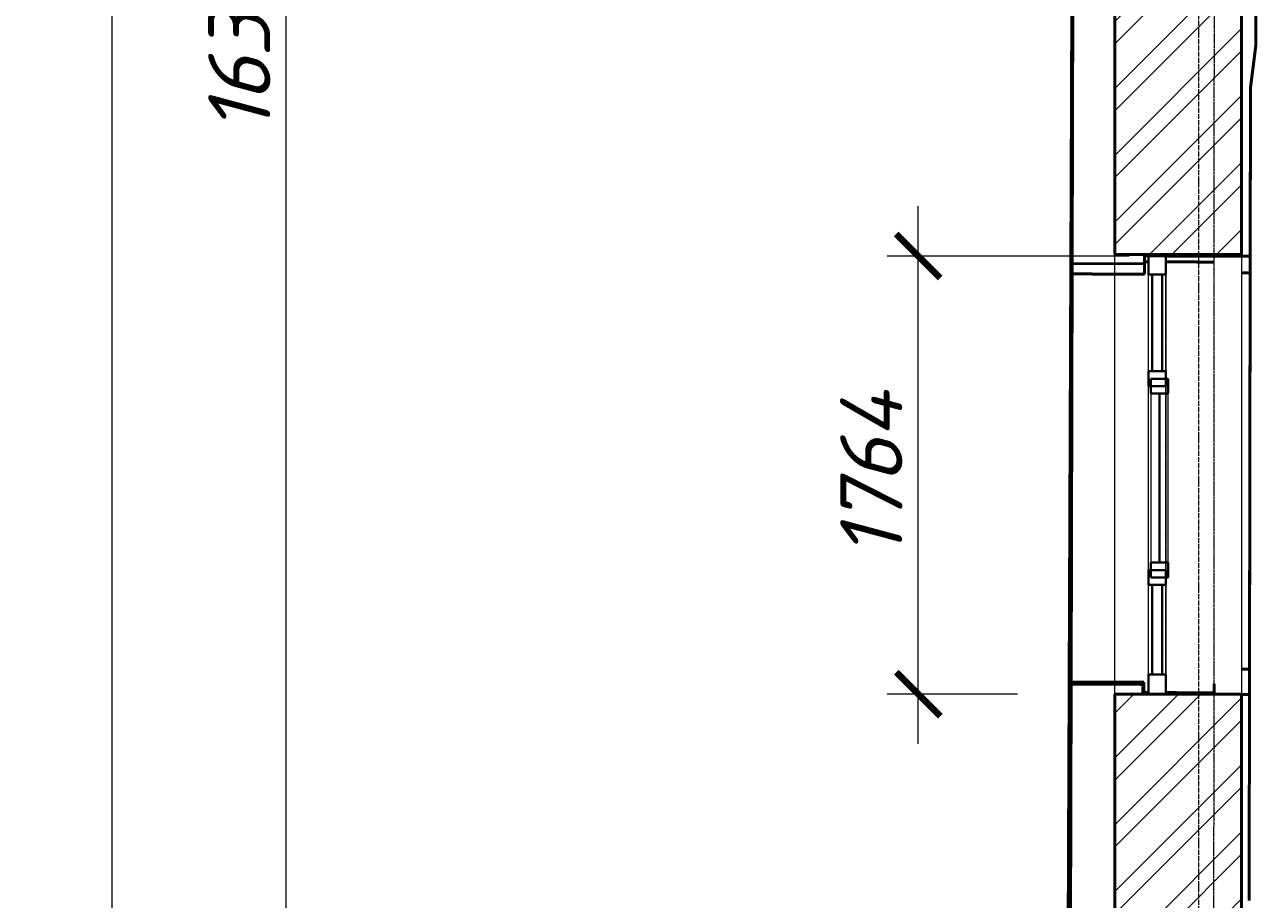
# Model space of a CAD drawing. Header units: millimetres. Extents: x 749182 to 2267578, y 70462 to 311449.
# Drawn here: x 1947553 to 1952511, y 100827 to 104348 of the extents above; entities that cross this region are included whole.
import ezdxf

# ---------------------------------------------------------------- set-up
doc = ezdxf.new("R2010")
doc.units = ezdxf.units.MM
for name, pattern in [('ADSK_Линия сетки', [25, 20, -2.5, 0, -2.5]), ('ADSK_Сверху', [4.5, 3, -1.5]), ('осеваяX2', [4, 2.5, -0.5, 0.5, -0.5])]:
    doc.linetypes.add(name, pattern=pattern)
doc.layers.get('Defpoints').update_dxf_attribs({"color": 255})
for name, color, linetype, lineweight in [('_ Окна', 7, 'Continuous', 30), ('Витраж', 7, 'Continuous', 9), ('Окна', 7, 'Continuous', 18), ('Оси', 165, 'осеваяX2', 13), ('Панели витража', 7, 'Continuous', 9), ('Перекрытие', 7, 'Continuous', 18), ('размеры', 7, 'Continuous', 9), ('Стены', 184, 'Continuous', 40), ('Стены наружные', 7, 'Continuous', 18), ('Стены разрез', 7, 'Continuous', 35)]:
    doc.layers.add(name, color=color, linetype=linetype, lineweight=lineweight)
doc.styles.add('М2', font='isocpeui.ttf')
doc.dimstyles.new('SPDS 1_100', dxfattribs={"dimscale": 100, "dimtxt": 2.5, "dimasz": 1.77, "dimexe": 1.25, "dimexo": 0.625, "dimtad": 1, "dimdec": 0, "dimrnd": 0.001, "dimzin": 9, "dimtxsty": 'М2', "dimblk": 'ARCHTICK', "dimcen": 2.5, "dimdle": 2, "dimclrt": 256, "dimadec": 0, "dimazin": 2, "dimtfac": 0.75, "dimtdec": 0, "dimtmove": 1, "dimatfit": 3, "dimfxl": 0, "dimtolj": 1, "dimlwd": 9, "dimlwe": 9, "dimarcsym": 0})

# ---------------------------------------------------------------- blocks, each defined once
blk = doc.blocks.new('Существующие стены 2 этаж - Существующие стены 2 этаж-699583-01 План 1-го этажа маркировочный')
at = {"layer": 'Стены', "color": 254, "linetype": 'ADSK_Сверху', "true_color": 0xe8c5d7}
for p, q in [((-6452.6, 28603), (-6445.3, 36348.5)), ((-6451.2, 30127.2), (-6452.6, 28603)), ((-6470.7, 24056.5), (-6452.6, 28603)), ((-6452.6, 28603), (-6456.1, 27728.2)), ((-6159.6, 27727), (-6159.4, 27776.9)), ((-6159.4, 27776.9), (-6159.6, 27727)), ((-6159.4, 27776.9), (-6143.8, 27776.8)), ((-6143.8, 27776.8), (-6159.4, 27776.9)), ((-6073.8, 27776.6), (-6019.4, 27776.4)), ((-6019.4, 27776.4), (-6073.8, 27776.6)), ((-6019.4, 27776.4), (-5878.7, 27775.9)), ((-5878.7, 27775.9), (-6019.4, 27776.4)), ((-6456.1, 27728.2), (-6462.6, 26077.3)), ((-6456.1, 27728.2), (-6462.6, 26077.3)), ((-6462.6, 26077.3), (-6456.1, 27728.2)), ((-6456.1, 27728.2), (-6159.6, 27727)), ((-6159.6, 27727), (-6456.1, 27728.2)), ((-6462.6, 26077.3), (-6470.7, 24056.5)), ((-6165.4, 26076.2), (-6462.6, 26077.3)), ((-6462.6, 26077.3), (-6165.4, 26076.2)), ((-5879.6, 26042.2), (-5879.4, 26078.1)), ((-5879.4, 26078.1), (-5879.6, 26042.2)), ((-6165.6, 26043.2), (-6165.4, 26076.2)), ((-6165.4, 26076.2), (-6165.6, 26043.2)), ((-6143.8, 26043.1), (-6165.6, 26043.2)), ((-6165.6, 26043.2), (-6143.8, 26043.1)), ((-6025.6, 26042.7), (-6073.8, 26042.9)), ((-6073.8, 26042.9), (-6025.6, 26042.7)), ((-5879.6, 26042.2), (-6025.6, 26042.7)), ((-6025.6, 26042.7), (-5879.6, 26042.2))]:
    blk.add_line(p, q, dxfattribs=at)
blk = doc.blocks.new('Прямоугольный импост - 70х20_60мм-1426885-01 План 1-го этажа маркировочный')
at = {"layer": 'Витраж', "color": 253, "linetype": 'ADSK_Сверху', "true_color": 0xaaaaaa}
for p, q in [((-6073.8, 27806.3), (-6143.8, 27806.3)), ((-6143.8, 27726.3), (-6143.8, 27806.3)), ((-6073.8, 27726.3), (-6073.8, 27806.3)), ((-6143.8, 27306.3), (-6143.8, 27336.3)), ((-6073.8, 27306.3), (-6073.8, 27336.3))]:
    blk.add_line(p, q, dxfattribs=at)
blk = doc.blocks.new('Прямоугольный импост - 70х20_60мм-1424482-01 План 1-го этажа маркировочный')
at = {"layer": 'Витраж', "color": 253, "linetype": 'ADSK_Сверху', "true_color": 0xaaaaaa}
for p, q in [((-80, 35), (0, 35)), ((0, 35), (0, -35)), ((0, -35), (-80, -35))]:
    blk.add_line(p, q, dxfattribs=at)
blk = doc.blocks.new('Прямоугольный импост - 70х20_60мм-1424483-01 План 1-го этажа маркировочный')
at = {"layer": 'Витраж', "color": 253, "linetype": 'ADSK_Сверху', "true_color": 0xaaaaaa}
for p, q in [((0, 35), (-80, 35)), ((0, -35), (0, 35)), ((-80, -35), (0, -35))]:
    blk.add_line(p, q, dxfattribs=at)
blk = doc.blocks.new('Прямоугольный импост - 70х20_60мм-1225850-01 План 1-го этажа маркировочный')
at = {"layer": 'Витраж', "color": 253, "linetype": 'ADSK_Сверху', "true_color": 0xaaaaaa}
for p, q in [((-6143.8, 27276.3), (-6143.8, 27306.3)), ((-6073.8, 27276.3), (-6073.8, 27306.3)), ((-6143.8, 26506.3), (-6143.8, 26536.3)), ((-6073.8, 26506.3), (-6073.8, 26536.3))]:
    blk.add_line(p, q, dxfattribs=at)
blk = doc.blocks.new('Прямоугольный импост - 70х20_60мм-1225113-01 План 1-го этажа маркировочный')
at = {"layer": 'Витраж', "color": 253, "linetype": 'ADSK_Сверху', "true_color": 0xaaaaaa}
for p, q in [((-6006, 10091.9), (-6006, 10121.9)), ((-5936, 10091.9), (-5936, 10121.9)), ((-6006, 9651.9), (-6006, 9731.9)), ((-5936, 9651.9), (-5936, 9731.9)), ((-6006, 9651.9), (-5936, 9651.9))]:
    blk.add_line(p, q, dxfattribs=at)
blk = doc.blocks.new('Прямоугольный импост - 70х60мм-1424480-01 План 1-го этажа маркировочный')
at = {"layer": 'Витраж', "color": 253, "linetype": 'ADSK_Сверху', "true_color": 0xaaaaaa}
for p, q in [((-30, 35), (30, 35)), ((30, -35), (-30, -35))]:
    blk.add_line(p, q, dxfattribs=at)
blk = doc.blocks.new('Прямоугольный импост - 70х60мм-1426887-01 План 1-го этажа маркировочный')
at = {"layer": 'Витраж', "color": 253, "linetype": 'ADSK_Сверху', "true_color": 0xaaaaaa}
for p, q in [((-6073.8, 27726.3), (-6143.8, 27726.3)), ((-6143.8, 27336.3), (-6143.8, 27726.3)), ((-6073.8, 27336.3), (-6073.8, 27726.3)), ((-6143.8, 27336.3), (-6073.8, 27336.3))]:
    blk.add_line(p, q, dxfattribs=at)
blk = doc.blocks.new('Прямоугольный импост - 70х60мм-1225009-01 План 1-го этажа маркировочный')
at = {"layer": 'Витраж', "color": 253, "linetype": 'ADSK_Сверху', "true_color": 0xaaaaaa}
for p, q in [((-5936, 11391.9), (-6006, 11391.9)), ((-6006, 11031.9), (-6006, 11391.9)), ((-5936, 11031.9), (-5936, 11391.9)), ((-6006, 11031.9), (-5936, 11031.9))]:
    blk.add_line(p, q, dxfattribs=at)
blk = doc.blocks.new('Прямоугольный импост - 70х60мм-1229542-01 План 1-го этажа маркировочный')
at = {"layer": 'Витраж', "color": 253, "linetype": 'ADSK_Сверху', "true_color": 0xaaaaaa}
for p, q in [((3808.5, 35377.6), (3738.5, 35377.6)), ((3738.5, 35377.6), (3738.5, 34637.6)), ((3808.5, 35377.6), (3808.5, 34637.6)), ((3738.5, 34637.6), (3808.5, 34637.6))]:
    blk.add_line(p, q, dxfattribs=at)
blk = doc.blocks.new('Существующие стены 1 эт - Существующие стены 1 эт-653793-01 План 1-го этажа маркировочный')
at = {"layer": 'Стены'}
for p, q in [((-6456.7, 25090), (-6438.5, 33281.5)), ((-5709.2, 30082.6), (-5712, 28647.4)), ((-5712, 28647.4), (-5733.3, 28478.1)), ((-5733.3, 28478.1), (-5734.5, 27732.4)), ((-6454.5, 26085.8), (-6450.8, 27769.9)), ((-6159.1, 27769.3), (-6450.8, 27769.9)), ((-6143.8, 27800.3), (-6159.1, 27800.3)), ((-6159.1, 27800.3), (-6159.1, 27769.3)), ((-6019.1, 27800.1), (-6073.8, 27800.2)), ((-5734.4, 27799.6), (-6019.1, 27800.1)), ((-5734.4, 27799.6), (-5737.4, 26035.6)), ((-5768.8, 27732.4), (-5734.5, 27732.4)), ((-5734.5, 27732.4), (-5768.8, 27732.4)), ((-5734.5, 27732.4), (-5737.2, 26137.6)), ((-5737.2, 26137.6), (-5734.5, 27732.4)), ((-5734.5, 27732.4), (-5737.2, 26137.6)), ((-5737.2, 26137.6), (-5768.8, 26137.7)), ((-5768.8, 26137.7), (-5737.2, 26137.6)), ((-5737.2, 26137.6), (-5738.8, 25205.9)), ((-6454.5, 26085.8), (-6161.9, 26085.2)), ((-6161.9, 26085.2), (-6162, 26036.3)), ((-5768.8, 26035.7), (-5737.4, 26035.6))]:
    blk.add_line(p, q, dxfattribs=at)
at = {"layer": 'Стены разрез'}
for p, q in [((-6445.6, 30077.2), (-6450.8, 27769.9)), ((-5712, 28647.4), (-5709.2, 30082.6)), ((-5733.3, 28478.1), (-5712, 28647.4)), ((-5734.4, 27799.6), (-5733.3, 28478.1)), ((-6450.8, 27769.9), (-6159.1, 27769.3)), ((-6159.1, 27769.3), (-6159.1, 27800.3)), ((-6159.1, 27800.3), (-6019.1, 27800.1)), ((-6019.1, 27800.1), (-5734.4, 27799.6)), ((-6454.5, 26085.8), (-6456.7, 25090)), ((-6161.9, 26085.2), (-6454.5, 26085.8)), ((-6162, 26036.3), (-6161.9, 26085.2)), ((-6022, 26036.1), (-6162, 26036.3)), ((-5737.4, 26035.6), (-6022, 26036.1)), ((-5738.8, 25205.9), (-5737.4, 26035.6))]:
    blk.add_line(p, q, dxfattribs=at)
blk = doc.blocks.new('Системная панель - _AR_Стекло_40мм_привязка по центру-1241995-01 План 1-го этажа маркировочный')
at = {"layer": 'Панели витража', "lineweight": 30}
for p, q in [((180, 20), (-180, 20)), ((-180, 20), (-180, -20)), ((180, -20), (180, 20)), ((-180, -20), (180, -20))]:
    blk.add_line(p, q, dxfattribs=at)
blk = doc.blocks.new('Прямоугольный импост - 70х20_60мм-1225891-01 План 1-го этажа маркировочный')
at = {"layer": 'Витраж', "lineweight": 30}
for p, q in [((-80, 35), (0, 35)), ((-80, -35), (-80, 35)), ((0, 35), (0, -35)), ((0, -35), (-80, -35))]:
    blk.add_line(p, q, dxfattribs=at)
blk = doc.blocks.new('Прямоугольный импост - 70х20_60мм-1225894-01 План 1-го этажа маркировочный')
at = {"layer": 'Витраж', "lineweight": 30}
for p, q in [((0, 35), (-80, 35)), ((-80, 35), (-80, -35)), ((0, -35), (0, 35)), ((-80, -35), (0, -35))]:
    blk.add_line(p, q, dxfattribs=at)
blk = doc.blocks.new('Системная панель - _AR_Стекло_40мм_привязка по центру-1426889-01 План 1-го этажа маркировочный')
at = {"layer": 'Панели витража', "lineweight": 30}
for p, q in [((195, 20), (-195, 20)), ((-195, 20), (-195, -20)), ((195, -20), (195, 20)), ((-195, -20), (195, -20))]:
    blk.add_line(p, q, dxfattribs=at)
blk = doc.blocks.new('Витраж-тент со смещением вовне - 60мм 30 сдвиг-1466943-01 План 1-го этажа маркировочный')
at = {"layer": '_ Окна'}
for p, q in [((-400, 25), (-400, -45)), ((-400, 25), (-340, 25)), ((-400, -45), (-400, 25)), ((-340, 25), (-340, -45)), ((400, 25), (340, 25)), ((340, 25), (340, -45)), ((400, -45), (400, 25)), ((400, -45), (400, 25)), ((-340, -45), (-400, -45)), ((-340, -10), (340, -10)), ((340, -45), (400, -45))]:
    blk.add_line(p, q, dxfattribs=at)
at = {"layer": 'Окна'}
for p, q in [((340, 25), (-340, 25)), ((-340, -45), (340, -45))]:
    blk.add_line(p, q, dxfattribs=at)
blk = doc.blocks.new('Прямоугольный импост - 70х60мм-V40-01 План 1-го этажа маркировочный')
at = {"layer": 'Витраж'}
for p, q in [((-6006, 9731.9), (-6006, 10091.9)), ((-5936, 10091.9), (-5936, 9731.9))]:
    blk.add_line(p, q, dxfattribs=at)
blk = doc.blocks.new('Прямоугольный импост - 70х60мм-V44-01 План 1-го этажа маркировочный')
at = {"layer": 'Витраж'}
for p, q in [((-6143.8, 27336.3), (-6143.8, 27726.3)), ((-6073.8, 27726.3), (-6073.8, 27336.3))]:
    blk.add_line(p, q, dxfattribs=at)
blk = doc.blocks.new('Прямоугольный импост - 70х60мм-V128-01 План 1-го этажа маркировочный')
at = {"layer": 'Витраж', "lineweight": 30}
for p, q in [((-30, 35), (30, 35)), ((-30, -35), (-30, 35)), ((30, 35), (30, -35)), ((30, -35), (-30, -35))]:
    blk.add_line(p, q, dxfattribs=at)
blk = doc.blocks.new('Прямоугольный импост - 70х60мм-V81-01 План 1-го этажа маркировочный')
at = {"layer": 'Витраж'}
for p, q in [((18590.8, 22747.1), (18590.8, 23487.1)), ((18660.8, 23487.1), (18660.8, 22747.1))]:
    blk.add_line(p, q, dxfattribs=at)
blk = doc.blocks.new('_ArchTick')
at = {"color": 0, "linetype": 'ByBlock', "const_width": 0.15}
blk.add_lwpolyline([(-0.5, -0.5), (0.5, 0.5)], dxfattribs=at)
blk = doc.blocks.new('*D2871')
at = {"layer": 'Defpoints', "color": 0, "lineweight": 20, "transparency": 16777216}
for p in [(1951150.2, 103416.9), (1952061.2, 103416.9), (1951611.5, 101653)]:
    blk.add_point(p, dxfattribs=at)
at = {"layer": 'размеры', "color": 0, "lineweight": 9, "transparency": 16777216}
for p, q in [((1951150.2, 101453), (1951150.2, 103616.9)), ((1951998.7, 103416.9), (1951025.2, 103416.9)), ((1951549, 101653), (1951025.2, 101653))]:
    blk.add_line(p, q, dxfattribs=at)
at = {"layer": 'размеры', "color": 0, "lineweight": 9, "transparency": 16777216, "xscale": 177, "yscale": 177, "zscale": 177}
for p, rotation in [((1951150.2, 103416.9), 90), ((1951150.2, 101653), 270)]:
    blk.add_blockref('_ArchTick', p, dxfattribs=dict(at, rotation=rotation))
at = {"layer": 'размеры', "lineweight": 20, "transparency": 16777216, "insert": (1950961.1, 102534.9), "char_height": 250, "width": 580.928, "attachment_point": 5, "rotation": 90, "style": 'М2'}
blk.add_mtext('\\A1;1764', dxfattribs=at)
blk = doc.blocks.new('*D2884')
at = {"layer": 'Defpoints', "color": 0, "lineweight": 20, "transparency": 16777216}
for p in [(1948705, 112473.4), (1948605, 96173.4), (1948705, 96173.4)]:
    blk.add_point(p, dxfattribs=at)
at = {"layer": 'размеры', "color": 0, "lineweight": 9, "transparency": 16777216}
for p, q in [((1948605, 112673.4), (1948605, 95973.4)), ((1948642.5, 112473.4), (1948480, 112473.4)), ((1948642.5, 96173.4), (1948480, 96173.4))]:
    blk.add_line(p, q, dxfattribs=at)
at = {"layer": 'размеры', "color": 0, "lineweight": 9, "transparency": 16777216, "xscale": 177, "yscale": 177, "zscale": 177}
for p, rotation in [((1948605, 112473.4), 90), ((1948605, 96173.4), 270)]:
    blk.add_blockref('_ArchTick', p, dxfattribs=dict(at, rotation=rotation))
at = {"layer": 'размеры', "lineweight": 20, "transparency": 16777216, "insert": (1948417.5, 104323.4), "char_height": 250, "width": 711.842, "attachment_point": 5, "rotation": 90, "style": 'М2'}
blk.add_mtext('\\A1;16300', dxfattribs=at)
blk = doc.blocks.new('*D2890')
at = {"layer": 'Defpoints', "color": 0, "lineweight": 20, "transparency": 16777216}
for p in [(1948005, 118973.4), (1947905, 73773.4), (1948005, 73773.4)]:
    blk.add_point(p, dxfattribs=at)
at = {"layer": 'размеры', "color": 0, "lineweight": 9, "transparency": 16777216}
for p, q in [((1947905, 119173.4), (1947905, 73573.4)), ((1947942.5, 118973.4), (1947780, 118973.4)), ((1947942.5, 73773.4), (1947780, 73773.4))]:
    blk.add_line(p, q, dxfattribs=at)
at = {"layer": 'размеры', "color": 0, "lineweight": 9, "transparency": 16777216, "xscale": 177, "yscale": 177, "zscale": 177}
for p, rotation in [((1947905, 118973.4), 90), ((1947905, 73773.4), 270)]:
    blk.add_blockref('_ArchTick', p, dxfattribs=dict(at, rotation=rotation))
at = {"layer": 'размеры', "lineweight": 20, "transparency": 16777216, "insert": (1947717.5, 96373.4), "char_height": 250, "width": 777.298, "attachment_point": 5, "rotation": 90, "style": 'М2'}
blk.add_mtext('\\A1;45200', dxfattribs=at)

msp = doc.modelspace()

# ---------------------------------------------------------------- hatches: boundary and pattern name
at = {"layer": 'Стены наружные', "lineweight": 9}
h = msp.add_hatch(dxfattribs=at)
h.set_pattern_fill('FP_3', color=256, angle=45, style=0, pattern_type=2)
h.set_pattern_definition([(45, (1958220.23, 75616.62), (-134.70384, 134.70384), []), (45, (1958310.03, 75616.62), (-134.70384, 134.70384), [])])
h.paths.add_polyline_path([(1951941.4745, 96537.6102), (1952451.4745, 96537.6102), (1952451.4745, 98468.4405), (1951941.4745, 98468.4405), (1951941.4745, 96687.4373)])
h.paths.add_polyline_path([(1952011.4745, 99438.4405), (1952451.4745, 99438.4405), (1952451.4745, 101652.9659), (1951941.4745, 101652.9659), (1951941.4745, 99438.4405)])
h.paths.add_polyline_path([(1952287.618, 103422.9659), (1952451.4745, 103422.9659), (1952451.4745, 105693.1574), (1951941.4745, 105693.1574), (1951941.4745, 103422.9659)])
h.paths.add_polyline_path([(1952089.2603, 106463.1574), (1952451.4745, 106463.1574), (1952451.4745, 106706.8211), (1951941.4745, 106706.8211), (1951941.4745, 106463.1574)])
h.paths.add_polyline_path([(1951941.4745, 107476.8211), (1952451.4745, 107476.8211), (1952451.4745, 109739.6473), (1951941.4745, 109739.6473), (1951941.4745, 107497.2775)])
h.paths.add_polyline_path([(1952229.9706, 111509.6473), (1952451.4745, 111509.6473), (1952451.4745, 113827.7918), (1951941.4745, 113827.1573), (1951941.4745, 111509.6473), (1952228.8631, 111509.6473)])
h.paths.add_polyline_path([(1951941.4745, 115597.7918), (1952451.4745, 115597.7918), (1952451.4745, 118835.4873), (1951941.4745, 118835.4873), (1951941.4745, 116174.2956)])

# ---------------------------------------------------------------- linework, layer by layer
at = {"layer": 'Оси', "linetype": 'ADSK_Линия сетки'}
msp.add_line((1952280.1361, 71313.2448), (1952280.1361, 120038.4712), dxfattribs=at)
at = {"layer": 'Перекрытие', "linetype": 'ADSK_Сверху'}
msp.add_line((1952338.4238, 96406.1792), (1952341.9989, 104442.669), dxfattribs=at)
at = {"layer": 'Стены наружные', "lineweight": 40}
for p, q in [((1951941.4745, 105693.1574), (1951941.4745, 103422.9659)), ((1952451.4745, 103422.9659), (1952451.4745, 105693.1574)), ((1951941.4745, 103422.9659), (1952451.4745, 103422.9659)), ((1951941.4745, 101652.9659), (1951941.4745, 99438.4405)), ((1952451.4745, 101652.9659), (1951941.4745, 101652.9659)), ((1952451.4745, 99550.4405), (1952451.4745, 101652.9659))]:
    msp.add_line(p, q, dxfattribs=at)
at = {"layer": 'Стены наружные'}
for p, q in [((1951941.4745, 101652.9659), (1951941.4745, 103422.9659)), ((1952451.4745, 103422.9659), (1952451.4745, 101652.9659))]:
    msp.add_line(p, q, dxfattribs=at)

# ---------------------------------------------------------------- block references
at = {"layer": '_ Окна', "rotation": 89.99999999999993}
msp.add_blockref('Витраж-тент со смещением вовне - 60мм 30 сдвиг-1466943-01 План 1-го этажа маркировочный', (1952111.4745, 102522.9659), dxfattribs=at)
at = {"layer": 'Витраж', "color": 253, "linetype": 'ADSK_Сверху', "true_color": 0xaaaaaa}
for name, p in [('Прямоугольный импост - 70х20_60мм-1426885-01 План 1-го этажа маркировочный', (1958220.2258, 75616.6187)), ('Прямоугольный импост - 70х60мм-1426887-01 План 1-го этажа маркировочный', (1958220.2258, 75616.6187)), ('Прямоугольный импост - 70х20_60мм-1225850-01 План 1-го этажа маркировочный', (1958220.2258, 75616.6187)), ('Прямоугольный импост - 70х20_60мм-1225113-01 План 1-го этажа маркировочный', (1958082.5166, 92001.0407)), ('Прямоугольный импост - 70х60мм-1225009-01 План 1-го этажа маркировочный', (1958082.5166, 90701.0407))]:
    msp.add_blockref(name, p, dxfattribs=at)
at = {"layer": 'Витраж', "color": 253, "linetype": 'ADSK_Сверху', "true_color": 0xaaaaaa, "extrusion": (0, 0, -1), "rotation": 90.00000000000007}
for name, p in [('Прямоугольный импост - 70х20_60мм-1424482-01 План 1-го этажа маркировочный', (-1952111.4745, 103422.9659)), ('Прямоугольный импост - 70х60мм-1424480-01 План 1-го этажа маркировочный', (-1952111.4745, 102922.9659)), ('Прямоугольный импост - 70х60мм-1424480-01 План 1-го этажа маркировочный', (-1952111.4745, 102122.9659))]:
    msp.add_blockref(name, p, dxfattribs=at)
at = {"layer": 'Витраж', "extrusion": (0, 0, -1), "rotation": 90.00000000000007}
for name, p in [('Прямоугольный импост - 70х20_60мм-1225891-01 План 1-го этажа маркировочный', (-1952111.4745, 103422.9659)), ('Прямоугольный импост - 70х60мм-V128-01 План 1-го этажа маркировочный', (-1952111.4745, 102922.9659)), ('Прямоугольный импост - 70х60мм-V128-01 План 1-го этажа маркировочный', (-1952111.4745, 102122.9659))]:
    msp.add_blockref(name, p, dxfattribs=at)
at = {"layer": 'Витраж'}
for name, p in [('Прямоугольный импост - 70х60мм-V44-01 План 1-го этажа маркировочный', (1958220.2258, 75616.6187)), ('Прямоугольный импост - 70х60мм-V81-01 План 1-го этажа маркировочный', (1933485.6392, 79405.8956)), ('Прямоугольный импост - 70х60мм-V40-01 План 1-го этажа маркировочный', (1958082.5166, 92001.0407))]:
    msp.add_blockref(name, p, dxfattribs=at)
at = {"layer": 'Витраж', "color": 253, "linetype": 'ADSK_Сверху', "true_color": 0xaaaaaa}
for name, p, rotation in [('Прямоугольный импост - 70х60мм-1229542-01 План 1-го этажа маркировочный', (1955884.9736, 137530.6084), 180), ('Прямоугольный импост - 70х20_60мм-1424483-01 План 1-го этажа маркировочный', (1952111.4745, 101652.9659), 269.9999999999999)]:
    msp.add_blockref(name, p, dxfattribs=dict(at, rotation=rotation))
at = {"layer": 'Витраж', "rotation": 269.9999999999999}
msp.add_blockref('Прямоугольный импост - 70х20_60мм-1225894-01 План 1-го этажа маркировочный', (1952111.4745, 101652.9659), dxfattribs=at)
at = {"layer": 'Панели витража', "rotation": 89.99999999999993}
for name, p in [('Системная панель - _AR_Стекло_40мм_привязка по центру-1426889-01 План 1-го этажа маркировочный', (1952111.4745, 103147.9659)), ('Системная панель - _AR_Стекло_40мм_привязка по центру-1241995-01 План 1-го этажа маркировочный', (1952111.4745, 101912.9659))]:
    msp.add_blockref(name, p, dxfattribs=at)
at = {"layer": 'Стены', "color": 254, "linetype": 'ADSK_Сверху', "true_color": 0xe8c5d7}
msp.add_blockref('Существующие стены 2 этаж - Существующие стены 2 этаж-699583-01 План 1-го этажа маркировочный', (1958220.2258, 75616.6187), dxfattribs=at)
at = {"layer": 'Стены', "color": 243, "true_color": 0xbb5389}
msp.add_blockref('Существующие стены 1 эт - Существующие стены 1 эт-653793-01 План 1-го этажа маркировочный', (1958220.2258, 75616.6187), dxfattribs=at)

# ---------------------------------------------------------------- dimensions: what is measured, and where the dimension line sits
at = {"layer": 'размеры', "lineweight": 20}
for base, p1, p2, picture, middle in [((1947905.0164, 73773.407), (1948005.0013, 118973.407), (1948005.0013, 73773.407), '*D2890', (1947717.5164, 96373.407)), ((1948605.0164, 96173.407), (1948705.0013, 112473.407), (1948705.0013, 96173.407), '*D2884', (1948417.5164, 104323.407)), ((1951150.1988, 103416.929), (1951611.4745, 101652.9659), (1952061.1658, 103416.929), '*D2871', (1950961.0889, 102534.9474))]:
    dim = msp.add_linear_dim(base=base, p1=p1, p2=p2, angle=90, dimstyle='SPDS 1_100', dxfattribs=at)
    dim.commit()
    dim.dimension.update_dxf_attribs({"geometry": picture, "text_midpoint": middle})

doc.saveas('drawing.dxf')
